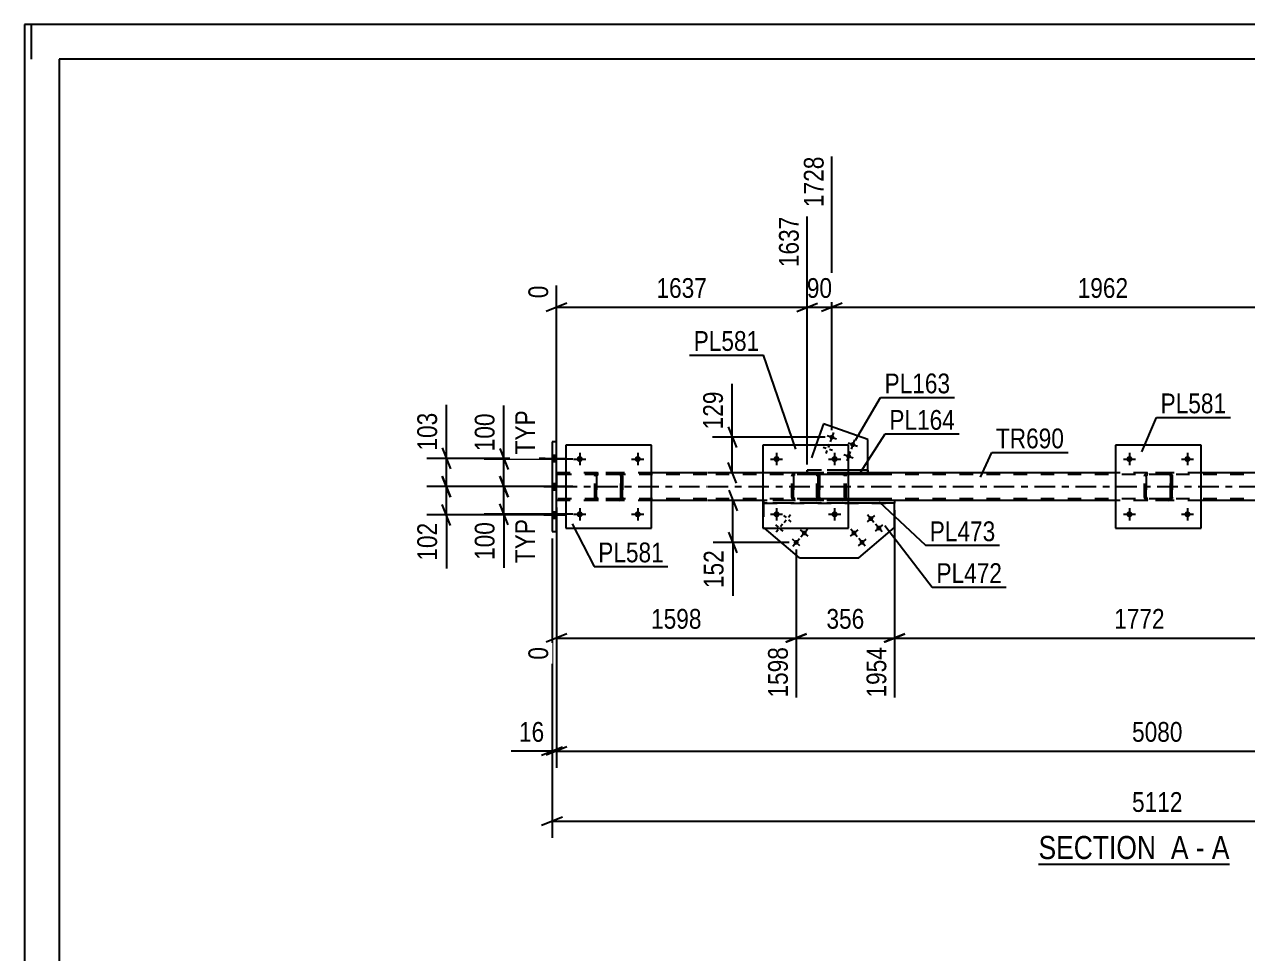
# Model space of a CAD drawing. Header units: millimetres. Extents: x 0 to 841, y 0 to 594.
# Drawn here: x 0 to 177.1, y 459.5 to 594 of the extents above; entities that cross this region are included whole.
import ezdxf

# ---------------------------------------------------------------- set-up
doc = ezdxf.new("R2010")
doc.units = ezdxf.units.MM
doc.linetypes.add('DXK_LINE_DOT2', pattern=[3.9198, 1.9599, -1.9599])
doc.linetypes.add('DXK_LINE_DOT3', pattern=[5.9187, 2.979, -0.9799, 0.9799, -0.9799])
doc.styles.add('Arial Narrow', font='ARIALN.TTF', dxfattribs={"height": 0.2})

# ---------------------------------------------------------------- blocks, each defined once
blk = doc.blocks.new('Unknown-570369591-1113')
at = {"color": 5, "linetype": 'Continuous'}
for p, q in [((841, 594), (0, 594)), ((0, 594), (0, 0)), ((1, 589), (1, 594)), ((836, 589), (5, 589)), ((5, 589), (5, 5))]:
    blk.add_line(p, q, dxfattribs=at)
blk = doc.blocks.new('Unknown-570369591-11 - 1927')
at = {"color": 6, "linetype": 'Continuous'}
blk.add_line((146.8, 472.47), (174.44, 472.47), dxfattribs=at)
at = {"color": 0, "linetype": 'Continuous'}
for points in [[(164.91, 473.22), (164.91, 476.72), (146.8, 476.72), (146.8, 473.22)], [(168.51, 473.22), (168.51, 476.72), (165.96, 476.72), (165.96, 473.22)], [(170.84, 473.22), (170.84, 476.72), (169.56, 476.72), (169.56, 473.22)], [(174.44, 473.22), (174.44, 476.72), (171.89, 476.72), (171.89, 473.22)]]:
    blk.add_wipeout(points, dxfattribs=at)
at = {"color": 7, "linetype": 'Continuous', "style": 'Arial Narrow'}
for s, p in [('SECTION ', (146.8, 473.22)), ('A', (165.96, 473.22)), ('A', (171.89, 473.22)), ('-', (169.56, 473.22))]:
    blk.add_text(s, height=3.34, dxfattribs=at).set_placement(p)
blk = doc.blocks.new('Bolt-570369591-1947 - 1927')
at = {"linetype": 'Continuous'}
for points in [[(122.24, 522.25, -1), (122.79, 522.72, -1)], [(119.8, 520.18, -1), (120.35, 520.64, -1)], [(123.41, 520.88, -1), (123.96, 521.35, -1)], [(120.97, 518.81, -1), (121.52, 519.27, -1)]]:
    blk.add_hatch(color=1, dxfattribs=at).paths.add_polyline_path(points)
at = {"color": 1, "linetype": 'Continuous'}
for p, q in [((123.06, 522.95), (121.97, 522.02)), ((122.98, 521.94), (122.05, 523.03)), ((120.63, 520.88), (119.53, 519.94)), ((120.55, 519.86), (119.61, 520.96)), ((124.23, 521.58), (123.13, 520.65)), ((124.15, 520.57), (123.22, 521.66)), ((121.79, 519.51), (120.7, 518.57)), ((121.71, 518.49), (120.78, 519.59))]:
    blk.add_line(p, q, dxfattribs=at)
blk = doc.blocks.new('Bolt-570369591-1948 - 1927')
at = {"linetype": 'Continuous'}
for points in [[(112.61, 520.64, -1), (113.16, 520.18, -1)], [(111.44, 519.27, -1), (111.99, 518.81, -1)]]:
    blk.add_hatch(color=1, dxfattribs=at).paths.add_polyline_path(points)
at = {"color": 1, "linetype": 'Continuous'}
for p, q in [((109.9, 522.95), (110.26, 522.64)), ((110.91, 523.03), (110.6, 522.67)), ((110.99, 522.02), (110.63, 522.33)), ((108.73, 521.58), (109.1, 521.27)), ((108.81, 520.57), (109.12, 520.93)), ((109.74, 521.66), (109.43, 521.3)), ((109.83, 520.65), (109.46, 520.96)), ((109.98, 521.94), (110.29, 522.3)), ((113.43, 519.94), (112.33, 520.88)), ((112.41, 519.86), (113.35, 520.96)), ((112.26, 518.57), (111.17, 519.51)), ((111.25, 518.49), (112.18, 519.59))]:
    blk.add_line(p, q, dxfattribs=at)
blk = doc.blocks.new('Part-570369591-2101 - 1927')
at = {"linetype": 'Continuous'}
blk.add_hatch(color=2, dxfattribs=at).paths.add_polyline_path([(238.99, 529.11), (238.19, 530.51), (239.79, 530.51)])
at = {"color": 2, "linetype": 'Continuous'}
for p, q in [((238.99, 529.11), (238.19, 530.51)), ((238.19, 530.51), (239.79, 530.51)), ((239.79, 530.51), (238.99, 529.11)), ((78.38, 529.11), (77.01, 529.11)), ((98.78, 529.11), (90.78, 529.11)), ((106.88, 529.11), (98.88, 529.11)), ((157.96, 529.11), (122.07, 529.11)), ((193.2, 529.11), (170.36, 529.11)), ((209.04, 529.11), (209, 529.11)), ((250.99, 529.11), (221.44, 529.11)), ((78.38, 525.11), (77.01, 525.11)), ((98.78, 525.11), (90.78, 525.11)), ((106.88, 525.11), (98.88, 525.11)), ((157.96, 525.11), (125.96, 525.11)), ((192.13, 525.11), (170.36, 525.11)), ((244.98, 525.11), (221.44, 525.11)), ((250.99, 525.11), (248.04, 525.11))]:
    blk.add_line(p, q, dxfattribs=at)
at = {"color": 7, "linetype": 'DXK_LINE_DOT2'}
for p, q in [((77.01, 529.11), (77.01, 525.11)), ((98.78, 528.87), (77.01, 528.87)), ((90.78, 529.11), (78.38, 529.11)), ((250.99, 528.87), (98.88, 528.87)), ((122.07, 529.11), (106.88, 529.11)), ((170.36, 529.11), (157.96, 529.11)), ((209, 529.11), (193.2, 529.11)), ((221.44, 529.11), (209.04, 529.11)), ((250.99, 525.11), (250.99, 529.11)), ((250.99, 529.11), (250.99, 529.11)), ((250.99, 529.11), (250.99, 525.11)), ((250.99, 529.11), (250.99, 529.11)), ((250.99, 528.87), (250.99, 528.87)), ((98.78, 525.35), (77.01, 525.35)), ((90.78, 525.11), (78.38, 525.11)), ((250.99, 525.35), (98.88, 525.35)), ((125.96, 525.11), (106.88, 525.11)), ((170.36, 525.11), (157.96, 525.11)), ((221.44, 525.11), (192.13, 525.11)), ((248.04, 525.11), (244.98, 525.11)), ((250.99, 525.35), (250.99, 525.35)), ((250.99, 525.11), (250.99, 525.11)), ((250.99, 525.11), (250.99, 525.11))]:
    blk.add_line(p, q, dxfattribs=at)
at = {"color": 7, "linetype": 'DXK_LINE_DOT3'}
for p, q in [((77.01, 527.11), (98.78, 527.11)), ((98.88, 527.11), (250.99, 527.11))]:
    blk.add_line(p, q, dxfattribs=at)
at = {"color": 2, "linetype": 'Continuous'}
blk.add_circle((238.99, 530.01), 1, dxfattribs=at)
blk = doc.blocks.new('Bolt-570369591-1954 - 1927')
at = {"linetype": 'Continuous'}
for points in [[(160.4, 531.11, -1), (159.52, 531.11, -1)], [(168.8, 531.11, -1), (167.92, 531.11, -1)]]:
    blk.add_hatch(color=1, dxfattribs=at).paths.add_polyline_path(points)
at = {"color": 1, "linetype": 'Continuous'}
for p, q in [((159.96, 531.99), (159.96, 530.23)), ((168.36, 531.99), (168.36, 530.23)), ((159.08, 531.11), (160.84, 531.11)), ((167.48, 531.11), (169.24, 531.11))]:
    blk.add_line(p, q, dxfattribs=at)
blk = doc.blocks.new('Bolt-570369591-1955 - 1927')
at = {"linetype": 'Continuous'}
for points in [[(160.4, 523.11, -1), (159.52, 523.11, -1)], [(168.8, 523.11, -1), (167.92, 523.11, -1)]]:
    blk.add_hatch(color=1, dxfattribs=at).paths.add_polyline_path(points)
at = {"color": 1, "linetype": 'Continuous'}
for p, q in [((159.08, 523.11), (160.84, 523.11)), ((159.96, 523.99), (159.96, 522.23)), ((167.48, 523.11), (169.24, 523.11)), ((168.36, 523.99), (168.36, 522.23))]:
    blk.add_line(p, q, dxfattribs=at)
blk = doc.blocks.new('Bolt-570369591-1956 - 1927')
at = {"linetype": 'Continuous'}
for points in [[(117.23, 534.15, -1), (116.55, 534.39, -1)], [(120.25, 533.08, -1), (119.57, 533.32, -1)], [(119.64, 531.39, -1), (118.97, 531.63, -1)]]:
    blk.add_hatch(color=1, dxfattribs=at).paths.add_polyline_path(points)
at = {"color": 1, "linetype": 'Continuous'}
for p, q in [((117.13, 534.95), (116.65, 533.59)), ((116.21, 534.51), (117.57, 534.03)), ((116.53, 533.26), (116.37, 532.8)), ((119.23, 533.44), (120.59, 532.96)), ((120.15, 533.88), (119.67, 532.52)), ((115.61, 532.82), (116.06, 532.66)), ((116.05, 531.9), (116.21, 532.35)), ((116.97, 532.34), (116.52, 532.5)), ((118.63, 531.75), (119.98, 531.27)), ((119.55, 532.18), (119.06, 530.83))]:
    blk.add_line(p, q, dxfattribs=at)
blk = doc.blocks.new('Bolt-570369591-1957 - 1927')
at = {"linetype": 'Continuous'}
for points in [[(109.32, 531.11, -1), (108.44, 531.11, -1)], [(117.72, 531.11, -1), (116.84, 531.11, -1)]]:
    blk.add_hatch(color=1, dxfattribs=at).paths.add_polyline_path(points)
at = {"color": 1, "linetype": 'Continuous'}
for p, q in [((108.88, 531.99), (108.88, 530.23)), ((117.28, 531.99), (117.28, 530.23)), ((108, 531.11), (109.76, 531.11)), ((116.4, 531.11), (118.16, 531.11))]:
    blk.add_line(p, q, dxfattribs=at)
blk = doc.blocks.new('Bolt-570369591-1958 - 1927')
at = {"linetype": 'Continuous'}
for points in [[(109.32, 523.11, -1), (108.44, 523.11, -1)], [(117.72, 523.11, -1), (116.84, 523.11, -1)]]:
    blk.add_hatch(color=1, dxfattribs=at).paths.add_polyline_path(points)
at = {"color": 1, "linetype": 'Continuous'}
for p, q in [((108, 523.11), (109.76, 523.11)), ((108.88, 523.99), (108.88, 522.23)), ((116.4, 523.11), (118.16, 523.11)), ((117.28, 523.99), (117.28, 522.23))]:
    blk.add_line(p, q, dxfattribs=at)
blk = doc.blocks.new('Bolt-570369591-1959 - 1927')
at = {"linetype": 'Continuous'}
for points in [[(80.82, 531.11, -1), (79.94, 531.11, -1)], [(89.22, 531.11, -1), (88.34, 531.11, -1)]]:
    blk.add_hatch(color=1, dxfattribs=at).paths.add_polyline_path(points)
at = {"color": 1, "linetype": 'Continuous'}
for p, q in [((80.38, 531.99), (80.38, 530.23)), ((88.78, 531.99), (88.78, 530.23)), ((79.5, 531.11), (81.26, 531.11)), ((87.9, 531.11), (89.66, 531.11))]:
    blk.add_line(p, q, dxfattribs=at)
blk = doc.blocks.new('Bolt-570369591-1960 - 1927')
at = {"linetype": 'Continuous'}
for points in [[(80.82, 523.11, -1), (79.94, 523.11, -1)], [(89.22, 523.11, -1), (88.34, 523.11, -1)]]:
    blk.add_hatch(color=1, dxfattribs=at).paths.add_polyline_path(points)
at = {"color": 1, "linetype": 'Continuous'}
for p, q in [((79.5, 523.11), (81.26, 523.11)), ((80.38, 523.99), (80.38, 522.23)), ((87.9, 523.11), (89.66, 523.11)), ((88.78, 523.99), (88.78, 522.23))]:
    blk.add_line(p, q, dxfattribs=at)
blk = doc.blocks.new('Bolt-570369591-1963 - 1927')
at = {"linetype": 'Continuous'}
for points in [[(77.01, 530.77), (77.01, 531.65), (76.37, 531.65), (76.37, 530.77)], [(77.01, 530.77), (77.01, 531.65), (76.37, 531.65), (76.37, 530.77)], [(77.01, 530.77), (77.01, 531.65), (76.37, 531.65), (76.37, 530.77)], [(77.01, 526.67), (77.01, 527.55), (76.37, 527.55), (76.37, 526.67)], [(77.01, 526.67), (77.01, 527.55), (76.37, 527.55), (76.37, 526.67)], [(77.01, 522.57), (77.01, 523.45), (76.37, 523.45), (76.37, 522.57)], [(77.01, 522.57), (77.01, 523.45), (76.37, 523.45), (76.37, 522.57)], [(77.01, 522.57), (77.01, 523.45), (76.37, 523.45), (76.37, 522.57)]]:
    blk.add_hatch(color=1, dxfattribs=at).paths.add_polyline_path(points)
at = {"color": 1, "linetype": 'Continuous'}
for p, q in [((75.21, 531.21), (78.53, 531.21)), ((75.21, 531.21), (78.53, 531.21)), ((75.21, 531.21), (78.53, 531.21)), ((76.37, 531.65), (77.01, 531.65)), ((76.37, 531.65), (77.01, 531.65)), ((76.37, 531.65), (77.01, 531.65)), ((76.37, 530.77), (77.01, 530.77)), ((76.37, 530.77), (77.01, 530.77)), ((76.37, 530.77), (77.01, 530.77)), ((75.21, 527.11), (78.53, 527.11)), ((75.21, 527.11), (78.53, 527.11)), ((76.37, 527.55), (77.01, 527.55)), ((76.37, 527.55), (77.01, 527.55)), ((76.37, 526.67), (77.01, 526.67)), ((76.37, 526.67), (77.01, 526.67)), ((75.21, 523.01), (78.53, 523.01)), ((75.21, 523.01), (78.53, 523.01)), ((75.21, 523.01), (78.53, 523.01)), ((76.37, 523.45), (77.01, 523.45)), ((76.37, 523.45), (77.01, 523.45)), ((76.37, 523.45), (77.01, 523.45)), ((76.37, 522.57), (77.01, 522.57)), ((76.37, 522.57), (77.01, 522.57)), ((76.37, 522.57), (77.01, 522.57))]:
    blk.add_line(p, q, dxfattribs=at)
blk = doc.blocks.new('Part-570369591-2040 - 1927')
at = {"color": 2, "linetype": 'Continuous'}
for p, q in [((119.28, 533.11), (106.88, 533.11)), ((106.88, 533.11), (106.88, 521.11)), ((119.28, 521.11), (119.28, 533.11)), ((106.88, 521.11), (119.28, 521.11))]:
    blk.add_line(p, q, dxfattribs=at)
blk = doc.blocks.new('Part-570369591-2104 - 1927')
at = {"color": 7, "linetype": 'DXK_LINE_DOT2'}
for p, q in [((114.75, 528.8), (114.72, 528.63)), ((114.72, 525.59), (114.72, 528.63)), ((114.75, 528.81), (114.75, 528.8)), ((114.97, 528.63), (114.99, 528.72)), ((114.97, 525.59), (114.97, 528.63)), ((114.99, 528.72), (115.05, 528.8)), ((115.23, 529.11), (115.03, 529.07)), ((115.05, 528.8), (115.13, 528.85)), ((115.13, 528.85), (115.23, 528.87)), ((123.56, 529.11), (115.23, 529.11)), ((123.56, 528.87), (115.23, 528.87)), ((118.66, 529.07), (118.46, 529.11)), ((118.46, 528.87), (118.56, 528.85)), ((118.56, 528.85), (118.64, 528.8)), ((118.64, 528.8), (118.7, 528.72)), ((118.7, 528.72), (118.72, 528.63)), ((118.72, 525.59), (118.72, 528.63)), ((118.94, 528.8), (118.93, 528.81)), ((118.97, 528.63), (118.94, 528.8)), ((118.97, 525.59), (118.97, 528.63)), ((114.72, 525.59), (114.74, 525.5)), ((114.74, 525.5), (114.75, 525.4)), ((114.99, 525.5), (114.97, 525.59)), ((115.05, 525.42), (114.99, 525.5)), ((115.03, 525.14), (115.23, 525.11)), ((115.13, 525.37), (115.05, 525.42)), ((115.23, 525.35), (115.13, 525.37)), ((123.56, 525.35), (115.23, 525.35)), ((123.56, 525.11), (115.23, 525.11)), ((118.56, 525.37), (118.46, 525.35)), ((118.46, 525.11), (118.66, 525.14)), ((118.64, 525.42), (118.56, 525.37)), ((118.7, 525.5), (118.64, 525.42)), ((118.72, 525.59), (118.7, 525.5)), ((118.93, 525.4), (118.95, 525.5)), ((118.95, 525.5), (118.97, 525.59))]:
    blk.add_line(p, q, dxfattribs=at)
for centre, start, end in [((115.21, 528.61), 110.7583, 155.68), ((118.48, 528.61), 24.32, 69.2417), ((115.21, 525.61), 204.32, 249.2417), ((118.48, 525.61), 290.7583, 335.68)]:
    blk.add_arc(centre, 0.496, start, end, dxfattribs=at)
blk = doc.blocks.new('Part-570369591-1990 - 1927')
at = {"color": 7, "linetype": 'DXK_LINE_DOT2'}
for p, q in [((125.96, 524.71), (107, 524.71)), ((107, 524.71), (107, 521.22)), ((107.13, 521.11), (107, 521.22))]:
    blk.add_line(p, q, dxfattribs=at)
at = {"color": 2, "linetype": 'Continuous'}
for p, q in [((125.96, 521.22), (125.96, 524.71)), ((112.18, 516.81), (107.13, 521.11)), ((120.78, 516.81), (125.96, 521.22)), ((112.18, 516.81), (120.78, 516.81))]:
    blk.add_line(p, q, dxfattribs=at)
blk = doc.blocks.new('Part-570369591-1995 - 1927')
at = {"color": 2, "linetype": 'Continuous'}
for p, q in [((115.66, 536.19), (114.57, 533.11)), ((122.07, 533.92), (115.66, 536.19)), ((122.07, 529.51), (122.07, 533.92))]:
    blk.add_line(p, q, dxfattribs=at)
at = {"color": 7, "linetype": 'DXK_LINE_DOT2'}
for p in [(114.57, 533.11), (122.07, 529.51)]:
    blk.add_line(p, (113.29, 529.51), dxfattribs=at)
blk = doc.blocks.new('Part-570369591-2029 - 1927')
at = {"color": 2, "linetype": 'Continuous'}
for p, q in [((170.36, 533.11), (157.96, 533.11)), ((157.96, 533.11), (157.96, 521.11)), ((170.36, 521.11), (170.36, 533.11)), ((157.96, 521.11), (170.36, 521.11))]:
    blk.add_line(p, q, dxfattribs=at)
blk = doc.blocks.new('Part-570369591-2030 - 1927')
at = {"color": 7, "linetype": 'DXK_LINE_DOT2'}
for p, q in [((162.16, 528.63), (162.2, 528.81)), ((162.2, 528.81), (162.16, 528.63)), ((162.16, 525.59), (162.16, 528.63)), ((162.16, 528.63), (162.16, 528.63)), ((162.16, 525.59), (162.16, 528.63)), ((162.4, 528.63), (162.42, 528.72)), ((162.42, 528.72), (162.4, 528.63)), ((162.4, 525.59), (162.4, 528.63)), ((162.4, 528.63), (162.4, 528.63)), ((162.4, 528.63), (162.4, 525.59)), ((162.42, 528.72), (162.47, 528.79)), ((162.47, 528.79), (162.42, 528.72)), ((162.46, 529.07), (162.64, 529.11)), ((162.64, 529.11), (162.46, 529.07)), ((162.47, 528.79), (162.55, 528.85)), ((162.55, 528.85), (162.47, 528.79)), ((162.55, 528.85), (162.64, 528.87)), ((165.68, 529.11), (162.64, 529.11)), ((165.68, 528.87), (162.64, 528.87)), ((165.68, 529.11), (165.87, 529.07)), ((165.87, 529.07), (165.68, 529.11)), ((165.77, 528.85), (165.68, 528.87)), ((165.77, 528.85), (165.85, 528.79)), ((165.85, 528.79), (165.77, 528.85)), ((165.85, 528.79), (165.9, 528.72)), ((165.9, 528.72), (165.85, 528.79)), ((165.9, 528.72), (165.92, 528.63)), ((165.92, 528.63), (165.9, 528.72)), ((165.92, 525.59), (165.92, 528.63)), ((165.92, 528.63), (165.92, 528.63)), ((165.92, 528.63), (165.92, 525.59)), ((166.13, 528.81), (166.16, 528.63)), ((166.16, 528.63), (166.13, 528.81)), ((166.16, 525.59), (166.16, 528.63)), ((166.16, 528.63), (166.16, 528.63)), ((166.16, 528.63), (166.16, 525.59)), ((162.16, 525.59), (162.16, 525.59)), ((162.2, 525.4), (162.16, 525.59)), ((162.16, 525.59), (162.2, 525.4)), ((162.4, 525.59), (162.4, 525.59)), ((162.42, 525.49), (162.4, 525.59)), ((162.4, 525.59), (162.42, 525.49)), ((162.47, 525.42), (162.42, 525.49)), ((162.42, 525.49), (162.47, 525.42)), ((162.64, 525.11), (162.46, 525.14)), ((162.46, 525.14), (162.64, 525.11)), ((162.55, 525.36), (162.47, 525.42)), ((162.47, 525.42), (162.55, 525.36)), ((162.64, 525.35), (162.55, 525.36)), ((165.68, 525.35), (162.64, 525.35)), ((165.68, 525.11), (162.64, 525.11)), ((165.77, 525.36), (165.68, 525.35)), ((165.87, 525.14), (165.68, 525.11)), ((165.68, 525.11), (165.87, 525.14)), ((165.85, 525.42), (165.77, 525.36)), ((165.77, 525.36), (165.85, 525.42)), ((165.9, 525.49), (165.85, 525.42)), ((165.85, 525.42), (165.9, 525.49)), ((165.92, 525.59), (165.9, 525.49)), ((165.9, 525.49), (165.92, 525.59)), ((165.92, 525.59), (165.92, 525.59)), ((166.16, 525.59), (166.13, 525.4)), ((166.13, 525.4), (166.16, 525.59)), ((166.16, 525.59), (166.16, 525.59))]:
    blk.add_line(p, q, dxfattribs=at)
at = {"color": 7, "linetype": 'DXK_LINE_DOT3'}
blk.add_line((164.16, 527.11), (164.16, 527.11), dxfattribs=at)
at = {"color": 7, "linetype": 'DXK_LINE_DOT2'}
for centre, start, end in [((162.64, 528.63), 112.5, 157.5), ((162.64, 528.63), 112.5, 157.5), ((165.68, 528.63), 22.5, 67.5), ((165.68, 528.63), 22.5, 67.5), ((162.64, 525.59), 202.5, 247.5), ((162.64, 525.59), 202.5, 247.5), ((165.68, 525.59), 292.5, 337.5), ((165.68, 525.59), 292.5, 337.5)]:
    blk.add_arc(centre, 0.48, start, end, dxfattribs=at)
blk = doc.blocks.new('Part-570369591-2035 - 1927')
at = {"color": 7, "linetype": 'DXK_LINE_DOT2'}
for p, q in [((113.29, 529.51), (113.29, 529.11)), ((113.29, 529.11), (113.29, 529.51)), ((113.29, 529.51), (113.29, 529.51)), ((119.28, 529.51), (113.29, 529.51)), ((122.07, 529.51), (122.07, 529.11)), ((113.29, 529.11), (113.29, 529.11)), ((119.28, 529.11), (113.29, 529.11))]:
    blk.add_line(p, q, dxfattribs=at)
at = {"color": 2, "linetype": 'Continuous'}
for p, q in [((122.07, 529.51), (119.28, 529.51)), ((122.07, 529.11), (122.07, 529.51)), ((122.07, 529.11), (119.28, 529.11))]:
    blk.add_line(p, q, dxfattribs=at)
blk = doc.blocks.new('Part-570369591-2041 - 1927')
at = {"color": 7, "linetype": 'DXK_LINE_DOT2'}
for p, q in [((111.08, 528.63), (111.12, 528.81)), ((111.12, 528.81), (111.08, 528.63)), ((111.08, 525.59), (111.08, 528.63)), ((111.08, 528.63), (111.08, 528.63)), ((111.08, 525.59), (111.08, 528.63)), ((111.32, 528.63), (111.34, 528.72)), ((111.34, 528.72), (111.32, 528.63)), ((111.32, 525.59), (111.32, 528.63)), ((111.32, 528.63), (111.32, 528.63)), ((111.32, 528.63), (111.32, 525.59)), ((111.34, 528.72), (111.39, 528.79)), ((111.39, 528.79), (111.34, 528.72)), ((111.38, 529.07), (111.56, 529.11)), ((111.56, 529.11), (111.38, 529.07)), ((111.39, 528.79), (111.47, 528.85)), ((111.47, 528.85), (111.39, 528.79)), ((111.47, 528.85), (111.56, 528.87)), ((114.6, 529.11), (111.56, 529.11)), ((114.6, 528.87), (111.56, 528.87)), ((114.6, 529.11), (114.78, 529.07)), ((114.78, 529.07), (114.6, 529.11)), ((114.69, 528.85), (114.6, 528.87)), ((114.69, 528.85), (114.77, 528.79)), ((114.77, 528.79), (114.69, 528.85)), ((114.77, 528.79), (114.82, 528.72)), ((114.82, 528.72), (114.77, 528.79)), ((114.82, 528.72), (114.84, 528.63)), ((114.84, 528.63), (114.82, 528.72)), ((114.84, 525.59), (114.84, 528.63)), ((114.84, 528.63), (114.84, 528.63)), ((114.84, 528.63), (114.84, 525.59)), ((115.04, 528.81), (115.08, 528.63)), ((115.08, 528.63), (115.04, 528.81)), ((115.08, 525.59), (115.08, 528.63)), ((115.08, 528.63), (115.08, 528.63)), ((115.08, 528.63), (115.08, 525.59)), ((111.08, 525.59), (111.08, 525.59)), ((111.12, 525.4), (111.08, 525.59)), ((111.08, 525.59), (111.12, 525.4)), ((111.32, 525.59), (111.32, 525.59)), ((111.34, 525.49), (111.32, 525.59)), ((111.32, 525.59), (111.34, 525.49)), ((111.39, 525.42), (111.34, 525.49)), ((111.34, 525.49), (111.39, 525.42)), ((111.56, 525.11), (111.38, 525.14)), ((111.38, 525.14), (111.56, 525.11)), ((111.47, 525.36), (111.39, 525.42)), ((111.39, 525.42), (111.47, 525.36)), ((111.56, 525.35), (111.47, 525.36)), ((114.6, 525.35), (111.56, 525.35)), ((114.6, 525.11), (111.56, 525.11)), ((114.69, 525.36), (114.6, 525.35)), ((114.78, 525.14), (114.6, 525.11)), ((114.6, 525.11), (114.78, 525.14)), ((114.77, 525.42), (114.69, 525.36)), ((114.69, 525.36), (114.77, 525.42)), ((114.82, 525.49), (114.77, 525.42)), ((114.77, 525.42), (114.82, 525.49)), ((114.84, 525.59), (114.82, 525.49)), ((114.82, 525.49), (114.84, 525.59)), ((114.84, 525.59), (114.84, 525.59)), ((115.08, 525.59), (115.04, 525.4)), ((115.04, 525.4), (115.08, 525.59)), ((115.08, 525.59), (115.08, 525.59))]:
    blk.add_line(p, q, dxfattribs=at)
at = {"color": 7, "linetype": 'DXK_LINE_DOT3'}
blk.add_line((113.08, 527.11), (113.08, 527.11), dxfattribs=at)
at = {"color": 7, "linetype": 'DXK_LINE_DOT2'}
for centre, start, end in [((111.56, 528.63), 112.5, 157.5), ((111.56, 528.63), 112.5, 157.5), ((114.6, 528.63), 22.5, 67.5), ((114.6, 528.63), 22.5, 67.5), ((111.56, 525.59), 202.5, 247.5), ((111.56, 525.59), 202.5, 247.5), ((114.6, 525.59), 292.5, 337.5), ((114.6, 525.59), 292.5, 337.5)]:
    blk.add_arc(centre, 0.48, start, end, dxfattribs=at)
blk = doc.blocks.new('Part-570369591-2046 - 1927')
at = {"color": 2, "linetype": 'Continuous'}
for p, q in [((90.78, 533.11), (78.38, 533.11)), ((78.38, 533.11), (78.38, 521.11)), ((90.78, 521.11), (90.78, 533.11)), ((78.38, 521.11), (90.78, 521.11))]:
    blk.add_line(p, q, dxfattribs=at)
blk = doc.blocks.new('Part-570369591-2047 - 1927')
at = {"color": 7, "linetype": 'DXK_LINE_DOT2'}
for p, q in [((82.58, 528.63), (82.62, 528.81)), ((82.62, 528.81), (82.58, 528.63)), ((82.58, 525.59), (82.58, 528.63)), ((82.58, 528.63), (82.58, 528.63)), ((82.58, 525.59), (82.58, 528.63)), ((82.82, 528.63), (82.84, 528.72)), ((82.84, 528.72), (82.82, 528.63)), ((82.82, 525.59), (82.82, 528.63)), ((82.82, 528.63), (82.82, 528.63)), ((82.82, 528.63), (82.82, 525.59)), ((82.84, 528.72), (82.89, 528.79)), ((82.89, 528.79), (82.84, 528.72)), ((82.88, 529.07), (83.06, 529.11)), ((83.06, 529.11), (82.88, 529.07)), ((82.89, 528.79), (82.97, 528.85)), ((82.97, 528.85), (82.89, 528.79)), ((82.97, 528.85), (83.06, 528.87)), ((86.1, 529.11), (83.06, 529.11)), ((86.1, 528.87), (83.06, 528.87)), ((86.1, 529.11), (86.28, 529.07)), ((86.28, 529.07), (86.1, 529.11)), ((86.19, 528.85), (86.1, 528.87)), ((86.19, 528.85), (86.27, 528.79)), ((86.27, 528.79), (86.19, 528.85)), ((86.27, 528.79), (86.32, 528.72)), ((86.32, 528.72), (86.27, 528.79)), ((86.32, 528.72), (86.34, 528.63)), ((86.34, 528.63), (86.32, 528.72)), ((86.34, 525.59), (86.34, 528.63)), ((86.34, 528.63), (86.34, 528.63)), ((86.34, 528.63), (86.34, 525.59)), ((86.54, 528.81), (86.58, 528.63)), ((86.58, 528.63), (86.54, 528.81)), ((86.58, 525.59), (86.58, 528.63)), ((86.58, 528.63), (86.58, 528.63)), ((86.58, 528.63), (86.58, 525.59)), ((82.58, 525.59), (82.58, 525.59)), ((82.62, 525.4), (82.58, 525.59)), ((82.58, 525.59), (82.62, 525.4)), ((82.82, 525.59), (82.82, 525.59)), ((82.84, 525.49), (82.82, 525.59)), ((82.82, 525.59), (82.84, 525.49)), ((82.89, 525.42), (82.84, 525.49)), ((82.84, 525.49), (82.89, 525.42)), ((83.06, 525.11), (82.88, 525.14)), ((82.88, 525.14), (83.06, 525.11)), ((82.97, 525.36), (82.89, 525.42)), ((82.89, 525.42), (82.97, 525.36)), ((83.06, 525.35), (82.97, 525.36)), ((86.1, 525.35), (83.06, 525.35)), ((86.1, 525.11), (83.06, 525.11)), ((86.19, 525.36), (86.1, 525.35)), ((86.28, 525.14), (86.1, 525.11)), ((86.1, 525.11), (86.28, 525.14)), ((86.27, 525.42), (86.19, 525.36)), ((86.19, 525.36), (86.27, 525.42)), ((86.32, 525.49), (86.27, 525.42)), ((86.27, 525.42), (86.32, 525.49)), ((86.34, 525.59), (86.32, 525.49)), ((86.32, 525.49), (86.34, 525.59)), ((86.34, 525.59), (86.34, 525.59)), ((86.58, 525.59), (86.54, 525.4)), ((86.54, 525.4), (86.58, 525.59)), ((86.58, 525.59), (86.58, 525.59))]:
    blk.add_line(p, q, dxfattribs=at)
at = {"color": 7, "linetype": 'DXK_LINE_DOT3'}
blk.add_line((84.58, 527.11), (84.58, 527.11), dxfattribs=at)
at = {"color": 7, "linetype": 'DXK_LINE_DOT2'}
for centre, start, end in [((83.06, 528.63), 112.5, 157.5), ((83.06, 528.63), 112.5, 157.5), ((86.1, 528.63), 22.5, 67.5), ((86.1, 528.63), 22.5, 67.5), ((83.06, 525.59), 202.5, 247.5), ((83.06, 525.59), 202.5, 247.5), ((86.1, 525.59), 292.5, 337.5), ((86.1, 525.59), 292.5, 337.5)]:
    blk.add_arc(centre, 0.48, start, end, dxfattribs=at)
blk = doc.blocks.new('Part-570369591-2069 - 1927')
at = {"color": 7, "linetype": 'DXK_LINE_DOT2'}
for p, q in [((125.96, 525.11), (107, 525.11)), ((107, 525.11), (107, 524.71)), ((119.28, 525.11), (107, 525.11)), ((107, 524.71), (125.96, 524.71)), ((119.28, 524.71), (107, 524.71))]:
    blk.add_line(p, q, dxfattribs=at)
at = {"color": 2, "linetype": 'Continuous'}
for p, q in [((125.96, 525.11), (119.28, 525.11)), ((125.96, 524.71), (119.28, 524.71)), ((125.96, 525.11), (125.96, 525.11)), ((125.96, 525.11), (125.96, 524.71))]:
    blk.add_line(p, q, dxfattribs=at)
blk = doc.blocks.new('Part-570369591-2085 - 1927')
at = {"color": 2, "linetype": 'Continuous'}
for p, q in [((77.01, 533.61), (76.37, 533.61)), ((76.37, 533.61), (76.37, 520.61)), ((77.01, 520.61), (77.01, 533.61)), ((76.37, 520.61), (77.01, 520.61))]:
    blk.add_line(p, q, dxfattribs=at)
at = {"color": 7, "linetype": 'DXK_LINE_DOT2'}
for p, q in [((76.37, 533.61), (76.37, 520.61)), ((77.01, 520.61), (77.01, 533.61))]:
    blk.add_line(p, q, dxfattribs=at)
blk = doc.blocks.new('StraightDimension-570369591-5515 - 1927')
at = {"color": 7, "linetype": 'Continuous'}
for p, q in [((125.96, 523.71), (125.96, 496.59)), ((196.85, 518.04), (196.85, 496.59)), ((127.46, 505.8), (124.46, 504.6)), ((125.96, 505.2), (196.85, 505.2)), ((195.35, 504.6), (198.35, 505.8))]:
    blk.add_line(p, q, dxfattribs=at)
at = {"color": 0}
blk.add_wipeout([(165.66, 505.95), (165.66, 510.15), (157.15, 510.15), (157.15, 505.95)], dxfattribs=at)
at = {"color": 0, "linetype": 'Continuous'}
blk.add_wipeout([(196.25, 504.5), (192.05, 504.5), (192.05, 495.99), (196.25, 495.99)], dxfattribs=at)
at = {"color": 3, "style": 'Arial Narrow'}
blk.add_text('1772', height=2.863, dxfattribs=at).set_placement((157.75, 506.55))
at = {"color": 3, "linetype": 'Continuous', "style": 'Arial Narrow'}
blk.add_text('3726', height=2.863, rotation=90.0002, dxfattribs=at).set_placement((195.65, 496.59))
blk = doc.blocks.new('StraightDimension-570369591-16969 - 1927')
at = {"color": 7, "linetype": 'Continuous'}
for p, q in [((68.8, 528.61), (70, 525.61)), ((79.38, 527.11), (66.55, 527.11)), ((69.4, 523.11), (69.4, 527.11)), ((70, 521.61), (68.8, 524.61)), ((79.38, 523.11), (66.55, 523.11))]:
    blk.add_line(p, q, dxfattribs=at)
at = {"color": 0}
blk.add_wipeout([(68.65, 522.58), (64.45, 522.58), (64.45, 515.9), (68.65, 515.9)], dxfattribs=at)
at = {"color": 0, "linetype": 'Continuous'}
blk.add_wipeout([(74.5, 523.03), (70.3, 523.03), (70.3, 515.44), (74.5, 515.44)], dxfattribs=at)
at = {"color": 7, "linetype": 'Continuous'}
blk.add_line((69.4, 523.11), (69.4, 515.37), dxfattribs=at)
blk.add_line((69.4, 523.11), (69.4, 515.37), dxfattribs=at)
at = {"color": 3, "style": 'Arial Narrow'}
blk.add_text('100', height=2.863, rotation=90.0002, dxfattribs=at).set_placement((68.05, 516.5))
at = {"color": 3, "linetype": 'Continuous', "style": 'Arial Narrow'}
blk.add_text('TYP', height=2.863, rotation=90.0002, dxfattribs=at).set_placement((73.9, 516.04))
blk = doc.blocks.new('StraightDimension-570369591-23359 - 1927')
at = {"color": 7, "linetype": 'Continuous'}
for p, q in [((116.89, 535.27), (116.89, 574.89)), ((195.36, 540.11), (195.36, 561.69)), ((118.39, 553.68), (115.39, 552.48)), ((116.89, 553.08), (195.36, 553.08)), ((193.86, 552.48), (196.86, 553.68))]:
    blk.add_line(p, q, dxfattribs=at)
at = {"color": 0, "linetype": 'Continuous'}
blk.add_wipeout([(194.76, 562.29), (190.56, 562.29), (190.56, 553.78), (194.76, 553.78)], dxfattribs=at)
at = {"color": 0}
blk.add_wipeout([(160.38, 553.83), (160.38, 558.03), (151.87, 558.03), (151.87, 553.83)], dxfattribs=at)
at = {"color": 3, "linetype": 'Continuous', "style": 'Arial Narrow'}
blk.add_text('3689', height=2.863, rotation=90.0002, dxfattribs=at).set_placement((194.16, 554.38))
at = {"color": 3, "style": 'Arial Narrow'}
blk.add_text('1962', height=2.863, dxfattribs=at).set_placement((152.47, 554.43))
blk = doc.blocks.new('StraightDimension-570369591-16933 - 1927')
at = {"color": 7, "linetype": 'Continuous'}
for p, q in [((60.48, 528.61), (61.68, 525.61)), ((75.37, 527.11), (58.23, 527.11)), ((61.08, 523.01), (61.08, 527.11)), ((61.68, 521.51), (60.48, 524.51)), ((75.37, 523.01), (58.23, 523.01))]:
    blk.add_line(p, q, dxfattribs=at)
at = {"color": 0}
blk.add_wipeout([(60.33, 522.48), (56.13, 522.48), (56.13, 515.8), (60.33, 515.8)], dxfattribs=at)
at = {"color": 7, "linetype": 'Continuous'}
blk.add_line((61.08, 523.01), (61.08, 515.27), dxfattribs=at)
blk.add_line((61.08, 523.01), (61.08, 515.27), dxfattribs=at)
at = {"color": 3, "style": 'Arial Narrow'}
blk.add_text('102', height=2.863, rotation=90.0002, dxfattribs=at).set_placement((59.73, 516.4))
blk = doc.blocks.new('StraightDimension-570369591-2122 - 1927')
at = {"color": 7, "linetype": 'Continuous'}
for p, q in [((76.37, 519.61), (76.37, 476.29)), ((251.63, 519.61), (251.63, 476.29)), ((77.87, 479.29), (74.87, 478.09)), ((76.37, 478.69), (251.63, 478.69)), ((250.13, 478.09), (253.13, 479.29))]:
    blk.add_line(p, q, dxfattribs=at)
at = {"color": 0}
blk.add_wipeout([(168.25, 479.44), (168.25, 483.64), (159.74, 483.64), (159.74, 479.44)], dxfattribs=at)
at = {"color": 3, "style": 'Arial Narrow'}
blk.add_text('5112', height=2.863, dxfattribs=at).set_placement((160.34, 480.04))
blk = doc.blocks.new('StraightDimension-570369591-2564 - 1927')
at = {"color": 7, "linetype": 'Continuous'}
for p, q in [((76.37, 519.61), (76.37, 486.44)), ((77.01, 519.61), (77.01, 486.44)), ((74.87, 488.24), (77.87, 489.44)), ((78.51, 489.44), (75.51, 488.24)), ((76.37, 488.84), (77.01, 488.84))]:
    blk.add_line(p, q, dxfattribs=at)
at = {"color": 0}
blk.add_wipeout([(75.85, 489.59), (75.85, 493.79), (70.99, 493.79), (70.99, 489.59)], dxfattribs=at)
at = {"color": 7, "linetype": 'Continuous'}
blk.add_line((76.37, 488.84), (70.47, 488.84), dxfattribs=at)
blk.add_line((76.37, 488.84), (70.47, 488.84), dxfattribs=at)
at = {"color": 3, "style": 'Arial Narrow'}
blk.add_text('16', height=2.863, dxfattribs=at).set_placement((71.59, 490.19))
blk = doc.blocks.new('StraightDimension-570369591-2574 - 1927')
at = {"color": 7, "linetype": 'Continuous'}
for p, q in [((77.01, 519.61), (77.01, 486.44)), ((250.99, 519.61), (250.99, 486.44)), ((78.51, 489.44), (75.51, 488.24)), ((77.01, 488.84), (250.99, 488.84)), ((249.49, 488.24), (252.49, 489.44))]:
    blk.add_line(p, q, dxfattribs=at)
at = {"color": 0}
blk.add_wipeout([(168.25, 489.59), (168.25, 493.79), (159.74, 493.79), (159.74, 489.59)], dxfattribs=at)
at = {"color": 3, "style": 'Arial Narrow'}
blk.add_text('5080', height=2.863, dxfattribs=at).set_placement((160.34, 490.19))
blk = doc.blocks.new('StraightDimension-570369591-5516 - 1927')
at = {"color": 7, "linetype": 'Continuous'}
for p, q in [((125.96, 523.71), (125.96, 496.59)), ((111.71, 518.04), (111.71, 496.59)), ((113.21, 505.8), (110.21, 504.6)), ((111.71, 505.2), (125.96, 505.2)), ((124.46, 504.6), (127.46, 505.8))]:
    blk.add_line(p, q, dxfattribs=at)
at = {"color": 0}
blk.add_wipeout([(122.18, 505.95), (122.18, 510.15), (115.5, 510.15), (115.5, 505.95)], dxfattribs=at)
at = {"color": 0, "linetype": 'Continuous'}
blk.add_wipeout([(125.36, 504.5), (121.16, 504.5), (121.16, 495.99), (125.36, 495.99)], dxfattribs=at)
at = {"color": 3, "style": 'Arial Narrow'}
blk.add_text('356', height=2.863, dxfattribs=at).set_placement((116.1, 506.55))
at = {"color": 3, "linetype": 'Continuous', "style": 'Arial Narrow'}
blk.add_text('1954', height=2.863, rotation=90.0002, dxfattribs=at).set_placement((124.76, 496.59))
blk = doc.blocks.new('StraightDimension-570369591-5517 - 1927')
at = {"color": 7, "linetype": 'Continuous'}
for p, q in [((77.01, 524.11), (77.01, 502.07)), ((111.71, 518.04), (111.71, 496.59)), ((78.51, 505.8), (75.51, 504.6)), ((77.01, 505.2), (111.71, 505.2)), ((110.21, 504.6), (113.21, 505.8))]:
    blk.add_line(p, q, dxfattribs=at)
at = {"color": 0}
blk.add_wipeout([(98.62, 505.95), (98.62, 510.15), (90.11, 510.15), (90.11, 505.95)], dxfattribs=at)
at = {"color": 0, "linetype": 'Continuous'}
for points in [[(76.41, 504.5), (72.21, 504.5), (72.21, 501.47), (76.41, 501.47)], [(111.11, 504.5), (106.91, 504.5), (106.91, 495.99), (111.11, 495.99)]]:
    blk.add_wipeout(points, dxfattribs=at)
at = {"color": 3, "style": 'Arial Narrow'}
blk.add_text('1598', height=2.863, dxfattribs=at).set_placement((90.71, 506.55))
at = {"color": 3, "linetype": 'Continuous', "style": 'Arial Narrow'}
for s, height, p in [('0', 2.86, (75.81, 502.07)), ('1598', 2.863, (110.51, 496.59))]:
    blk.add_text(s, height=height, rotation=90.0002, dxfattribs=at).set_placement(p)
blk = doc.blocks.new('StraightDimension-570369591-16932 - 1927')
at = {"color": 7, "linetype": 'Continuous'}
for p, q in [((75.37, 531.21), (58.23, 531.21)), ((60.48, 532.71), (61.68, 529.71)), ((61.08, 527.11), (61.08, 531.21)), ((61.68, 525.61), (60.48, 528.61)), ((75.37, 527.11), (58.23, 527.11))]:
    blk.add_line(p, q, dxfattribs=at)
at = {"color": 0}
blk.add_wipeout([(60.33, 538.42), (56.13, 538.42), (56.13, 531.73), (60.33, 531.73)], dxfattribs=at)
at = {"color": 7, "linetype": 'Continuous'}
blk.add_line((61.08, 531.21), (61.08, 538.94), dxfattribs=at)
blk.add_line((61.08, 531.21), (61.08, 538.94), dxfattribs=at)
at = {"color": 3, "style": 'Arial Narrow'}
blk.add_text('103', height=2.863, rotation=90.0002, dxfattribs=at).set_placement((59.73, 532.33))
blk = doc.blocks.new('StraightDimension-570369591-16968 - 1927')
at = {"color": 7, "linetype": 'Continuous'}
for p, q in [((68.8, 532.61), (70, 529.61)), ((79.38, 531.11), (66.55, 531.11)), ((69.4, 527.11), (69.4, 531.11)), ((70, 525.61), (68.8, 528.61)), ((79.38, 527.11), (66.55, 527.11))]:
    blk.add_line(p, q, dxfattribs=at)
at = {"color": 0}
blk.add_wipeout([(68.65, 538.32), (64.45, 538.32), (64.45, 531.63), (68.65, 531.63)], dxfattribs=at)
at = {"color": 0, "linetype": 'Continuous'}
blk.add_wipeout([(74.5, 538.77), (70.3, 538.77), (70.3, 531.18), (74.5, 531.18)], dxfattribs=at)
at = {"color": 7, "linetype": 'Continuous'}
blk.add_line((69.4, 531.11), (69.4, 538.84), dxfattribs=at)
blk.add_line((69.4, 531.11), (69.4, 538.84), dxfattribs=at)
at = {"color": 3, "style": 'Arial Narrow'}
blk.add_text('100', height=2.863, rotation=90.0002, dxfattribs=at).set_placement((68.05, 532.23))
at = {"color": 3, "linetype": 'Continuous', "style": 'Arial Narrow'}
blk.add_text('TYP', height=2.863, rotation=90.0002, dxfattribs=at).set_placement((73.9, 531.78))
blk = doc.blocks.new('StraightDimension-570369591-23210 - 1927')
at = {"color": 7, "linetype": 'Continuous'}
for p, q in [((101.95, 526.61), (103.15, 523.61)), ((106, 525.11), (99.7, 525.11)), ((102.55, 519.04), (102.55, 525.11)), ((110.71, 519.04), (99.7, 519.04)), ((103.15, 517.54), (101.95, 520.54))]:
    blk.add_line(p, q, dxfattribs=at)
at = {"color": 0}
blk.add_wipeout([(101.8, 518.52), (97.6, 518.52), (97.6, 511.83), (101.8, 511.83)], dxfattribs=at)
at = {"color": 7, "linetype": 'Continuous'}
blk.add_line((102.55, 519.04), (102.55, 511.31), dxfattribs=at)
blk.add_line((102.55, 519.04), (102.55, 511.31), dxfattribs=at)
at = {"color": 3, "style": 'Arial Narrow'}
blk.add_text('152', height=2.863, rotation=90.0002, dxfattribs=at).set_placement((101.2, 512.43))
blk = doc.blocks.new('StraightDimension-570369591-23360 - 1927')
at = {"color": 7, "linetype": 'Continuous'}
for p, q in [((116.89, 535.27), (116.89, 574.89)), ((113.29, 530.31), (113.29, 566.19)), ((111.79, 552.48), (114.79, 553.68)), ((113.29, 553.08), (116.89, 553.08)), ((118.39, 553.68), (115.39, 552.48))]:
    blk.add_line(p, q, dxfattribs=at)
at = {"color": 0, "linetype": 'Continuous'}
blk.add_wipeout([(116.29, 575.49), (112.09, 575.49), (112.09, 566.98), (116.29, 566.98)], dxfattribs=at)
at = {"color": 0}
blk.add_wipeout([(117.52, 553.83), (117.52, 558.03), (112.66, 558.03), (112.66, 553.83)], dxfattribs=at)
at = {"color": 3, "linetype": 'Continuous', "style": 'Arial Narrow'}
blk.add_text('1728', height=2.863, rotation=90.0002, dxfattribs=at).set_placement((115.69, 567.58))
at = {"color": 3, "style": 'Arial Narrow'}
blk.add_text('90', height=2.863, dxfattribs=at).set_placement((113.26, 554.43))
blk = doc.blocks.new('StraightDimension-570369591-23361 - 1927')
at = {"color": 7, "linetype": 'Continuous'}
for p, q in [((113.29, 530.31), (113.29, 566.19)), ((77.01, 530.11), (77.01, 556.2)), ((78.51, 553.68), (75.51, 552.48)), ((77.01, 553.08), (113.29, 553.08)), ((111.79, 552.48), (114.79, 553.68))]:
    blk.add_line(p, q, dxfattribs=at)
at = {"color": 0, "linetype": 'Continuous'}
for points in [[(112.69, 566.79), (108.49, 566.79), (108.49, 558.28), (112.69, 558.28)], [(76.41, 556.8), (72.21, 556.8), (72.21, 553.78), (76.41, 553.78)]]:
    blk.add_wipeout(points, dxfattribs=at)
at = {"color": 0}
blk.add_wipeout([(99.41, 553.83), (99.41, 558.03), (90.89, 558.03), (90.89, 553.83)], dxfattribs=at)
at = {"color": 3, "linetype": 'Continuous', "style": 'Arial Narrow'}
for s, height, p in [('1637', 2.863, (112.09, 558.88)), ('0', 2.86, (75.81, 554.38))]:
    blk.add_text(s, height=height, rotation=90.0002, dxfattribs=at).set_placement(p)
at = {"color": 3, "style": 'Arial Narrow'}
blk.add_text('1637', height=2.863, dxfattribs=at).set_placement((91.49, 554.43))
blk = doc.blocks.new('StraightDimension-570369591-23388 - 1927')
at = {"color": 7, "linetype": 'Continuous'}
for p, q in [((101.86, 535.77), (103.06, 532.77)), ((115.89, 534.27), (99.61, 534.27)), ((102.46, 529.11), (102.46, 534.27)), ((103.06, 527.61), (101.86, 530.61)), ((112.29, 529.11), (99.61, 529.11))]:
    blk.add_line(p, q, dxfattribs=at)
at = {"color": 0}
blk.add_wipeout([(101.71, 541.48), (97.51, 541.48), (97.51, 534.8), (101.71, 534.8)], dxfattribs=at)
at = {"color": 7, "linetype": 'Continuous'}
blk.add_line((102.46, 534.27), (102.46, 542.01), dxfattribs=at)
blk.add_line((102.46, 534.27), (102.46, 542.01), dxfattribs=at)
at = {"color": 3, "style": 'Arial Narrow'}
blk.add_text('129', height=2.863, rotation=90.0002, dxfattribs=at).set_placement((101.11, 535.4))
blk = doc.blocks.new('Mark-570369591-2042 - 1927')
at = {"color": 0}
blk.add_wipeout([(92.56, 516.16), (92.56, 519.16), (83.06, 519.16), (83.06, 516.16)], dxfattribs=at)
blk.add_wipeout([(92.56, 516.16), (92.56, 519.16), (83.06, 519.16), (83.06, 516.16)], dxfattribs=at)
at = {"color": 30, "linetype": 'Continuous'}
for p, q in [((79.3, 521.72), (82.46, 515.56)), ((82.46, 515.56), (93.16, 515.56))]:
    blk.add_line(p, q, dxfattribs=at)
at = {"color": 3, "style": 'Arial Narrow'}
blk.add_text('PL581', height=2.863, dxfattribs=at).set_placement((83.06, 516.16))
blk = doc.blocks.new('Mark-570369591-2097 - 1927')
at = {"color": 0}
blk.add_wipeout([(150.49, 532.66), (150.49, 535.66), (140.63, 535.66), (140.63, 532.66)], dxfattribs=at)
blk.add_wipeout([(150.49, 532.66), (150.49, 535.66), (140.63, 535.66), (140.63, 532.66)], dxfattribs=at)
at = {"color": 30, "linetype": 'Continuous'}
for p, q in [((138.38, 528.48), (140.03, 532.06)), ((140.03, 532.06), (151.09, 532.06))]:
    blk.add_line(p, q, dxfattribs=at)
at = {"color": 3, "style": 'Arial Narrow'}
blk.add_text('TR690', height=2.863, dxfattribs=at).set_placement((140.63, 532.66))
blk = doc.blocks.new('Mark-570369591-1986 - 1927')
at = {"color": 0}
blk.add_wipeout([(141.52, 513.17), (141.52, 516.17), (132.02, 516.17), (132.02, 513.17)], dxfattribs=at)
blk.add_wipeout([(141.52, 513.17), (141.52, 516.17), (132.02, 516.17), (132.02, 513.17)], dxfattribs=at)
at = {"color": 30, "linetype": 'Continuous'}
for p, q in [((124.55, 521.49), (131.42, 512.57)), ((131.42, 512.57), (142.12, 512.57))]:
    blk.add_line(p, q, dxfattribs=at)
at = {"color": 3, "style": 'Arial Narrow'}
blk.add_text('PL472', height=2.863, dxfattribs=at).set_placement((132.02, 513.17))
blk = doc.blocks.new('Mark-570369591-1991 - 1927')
at = {"color": 0}
blk.add_wipeout([(134.02, 540.62), (134.02, 543.62), (124.51, 543.62), (124.51, 540.62)], dxfattribs=at)
blk.add_wipeout([(134.02, 540.62), (134.02, 543.62), (124.51, 543.62), (124.51, 540.62)], dxfattribs=at)
at = {"color": 30, "linetype": 'Continuous'}
for p, q in [((120.32, 533.85), (123.91, 540.02)), ((123.91, 540.02), (134.62, 540.02))]:
    blk.add_line(p, q, dxfattribs=at)
at = {"color": 3, "style": 'Arial Narrow'}
blk.add_text('PL163', height=2.863, dxfattribs=at).set_placement((124.51, 540.62))
blk = doc.blocks.new('Mark-570369591-2025 - 1927')
at = {"color": 0}
blk.add_wipeout([(173.98, 537.73), (173.98, 540.73), (164.47, 540.73), (164.47, 537.73)], dxfattribs=at)
blk.add_wipeout([(173.98, 537.73), (173.98, 540.73), (164.47, 540.73), (164.47, 537.73)], dxfattribs=at)
at = {"color": 30, "linetype": 'Continuous'}
for p, q in [((161.74, 532.17), (163.87, 537.13)), ((163.87, 537.13), (174.58, 537.13))]:
    blk.add_line(p, q, dxfattribs=at)
at = {"color": 3, "style": 'Arial Narrow'}
blk.add_text('PL581', height=2.863, dxfattribs=at).set_placement((164.47, 537.73))
blk = doc.blocks.new('Mark-570369591-2031 - 1927')
at = {"color": 0}
blk.add_wipeout([(134.7, 535.34), (134.7, 538.34), (125.2, 538.34), (125.2, 535.34)], dxfattribs=at)
blk.add_wipeout([(134.7, 535.34), (134.7, 538.34), (125.2, 538.34), (125.2, 535.34)], dxfattribs=at)
at = {"color": 30, "linetype": 'Continuous'}
for p, q in [((121, 529.11), (124.6, 534.74)), ((124.6, 534.74), (135.3, 534.74))]:
    blk.add_line(p, q, dxfattribs=at)
at = {"color": 3, "style": 'Arial Narrow'}
blk.add_text('PL164', height=2.863, dxfattribs=at).set_placement((125.2, 535.34))
blk = doc.blocks.new('Mark-570369591-2036 - 1927')
at = {"color": 0}
blk.add_wipeout([(106.38, 546.76), (106.38, 549.76), (96.88, 549.76), (96.88, 546.76)], dxfattribs=at)
blk.add_wipeout([(106.38, 546.76), (106.38, 549.76), (96.88, 549.76), (96.88, 546.76)], dxfattribs=at)
at = {"color": 30, "linetype": 'Continuous'}
for p in [(96.28, 546.16), (111.66, 532.53)]:
    blk.add_line(p, (106.98, 546.16), dxfattribs=at)
at = {"color": 3, "style": 'Arial Narrow'}
blk.add_text('PL581', height=2.863, dxfattribs=at).set_placement((96.88, 546.76))
blk = doc.blocks.new('Mark-570369591-2065 - 1927')
at = {"color": 0}
blk.add_wipeout([(140.56, 519.22), (140.56, 522.22), (131.05, 522.22), (131.05, 519.22)], dxfattribs=at)
blk.add_wipeout([(140.56, 519.22), (140.56, 522.22), (131.05, 522.22), (131.05, 519.22)], dxfattribs=at)
at = {"color": 30, "linetype": 'Continuous'}
for p, q in [((123.74, 524.93), (130.45, 518.62)), ((130.45, 518.62), (141.16, 518.62))]:
    blk.add_line(p, q, dxfattribs=at)
at = {"color": 3, "style": 'Arial Narrow'}
blk.add_text('PL473', height=2.863, dxfattribs=at).set_placement((131.05, 519.22))

msp = doc.modelspace()

# ---------------------------------------------------------------- block references
for name in ['Unknown-570369591-1113', 'Part-570369591-1995 - 1927', 'Bolt-570369591-1956 - 1927', 'Part-570369591-2085 - 1927', 'Part-570369591-2046 - 1927', 'Part-570369591-2040 - 1927', 'Part-570369591-2029 - 1927', 'Bolt-570369591-1963 - 1927', 'Bolt-570369591-1959 - 1927', 'Bolt-570369591-1957 - 1927', 'Bolt-570369591-1954 - 1927', 'Part-570369591-2101 - 1927', 'Part-570369591-2035 - 1927', 'Part-570369591-2047 - 1927', 'Part-570369591-2041 - 1927', 'Part-570369591-2104 - 1927', 'Part-570369591-2030 - 1927', 'Part-570369591-2069 - 1927', 'Part-570369591-1990 - 1927', 'Bolt-570369591-1960 - 1927', 'Bolt-570369591-1958 - 1927', 'Bolt-570369591-1948 - 1927', 'Bolt-570369591-1947 - 1927', 'Bolt-570369591-1955 - 1927']:
    msp.add_blockref(name, (0, 0))

# ---------------------------------------------------------------- next in the draw order: block references
for name in ['StraightDimension-570369591-23359 - 1927', 'StraightDimension-570369591-16969 - 1927', 'StraightDimension-570369591-5515 - 1927', 'Unknown-570369591-11 - 1927']:
    msp.add_blockref(name, (0, 0))

# ---------------------------------------------------------------- next in the draw order: block references
for name in ['StraightDimension-570369591-23360 - 1927', 'Mark-570369591-1991 - 1927', 'Mark-570369591-2025 - 1927', 'Mark-570369591-2097 - 1927', 'StraightDimension-570369591-16933 - 1927']:
    msp.add_blockref(name, (0, 0))

# ---------------------------------------------------------------- next in the draw order: block references
for name in ['StraightDimension-570369591-16932 - 1927', 'Mark-570369591-2031 - 1927', 'StraightDimension-570369591-2122 - 1927']:
    msp.add_blockref(name, (0, 0))

# ---------------------------------------------------------------- next in the draw order: block references
for name in ['StraightDimension-570369591-16968 - 1927', 'StraightDimension-570369591-2564 - 1927']:
    msp.add_blockref(name, (0, 0))

# ---------------------------------------------------------------- next in the draw order: block references
for name in ['StraightDimension-570369591-23361 - 1927', 'StraightDimension-570369591-2574 - 1927']:
    msp.add_blockref(name, (0, 0))

# ---------------------------------------------------------------- next in the draw order: block references
for name in ['StraightDimension-570369591-23388 - 1927', 'StraightDimension-570369591-5516 - 1927']:
    msp.add_blockref(name, (0, 0))

# ---------------------------------------------------------------- next in the draw order: block references
for name in ['Mark-570369591-2036 - 1927', 'StraightDimension-570369591-5517 - 1927', 'Mark-570369591-1986 - 1927']:
    msp.add_blockref(name, (0, 0))

# ---------------------------------------------------------------- next in the draw order: block references
for name in ['StraightDimension-570369591-23210 - 1927', 'Mark-570369591-2065 - 1927', 'Mark-570369591-2042 - 1927']:
    msp.add_blockref(name, (0, 0))

doc.saveas('drawing.dxf')
